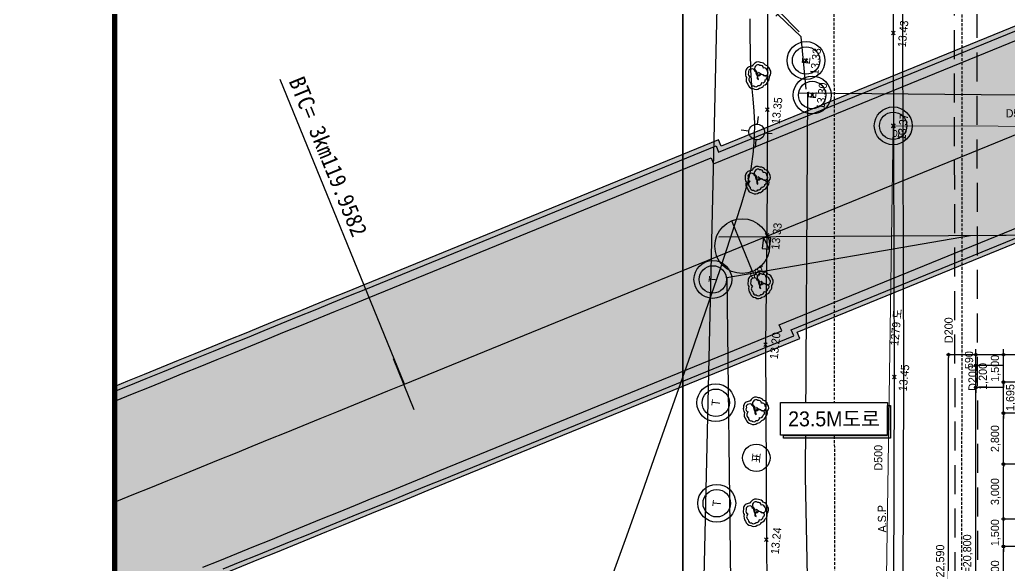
# Model space of a CAD drawing. Header units: millimetres. Extents: x 1073475 to 2890243, y -1340830 to -367733.
# Drawn here: x 1245265 to 1299407, y -426954 to -397098 of the extents above; entities that cross this region are included whole.
import ezdxf
from ezdxf.enums import TextEntityAlignment as Align
from ezdxf.xclip import XClip

# ---------------------------------------------------------------- set-up
doc = ezdxf.new("R2010")
doc.units = ezdxf.units.MM
doc.header["$LTSCALE"] = 50
doc.header["$XCLIPFRAME"] = 2
doc.header["$PDMODE"] = 3
doc.header["$PDSIZE"] = 100
doc.linetypes.add('E-DIGLN01', pattern=[2, 0.9, -0.2, 0.9])
doc.linetypes.add('HIDDEN2', pattern=[4.7625, 3.175, -1.5875])
doc.layers.get('Defpoints').update_dxf_attribs({"color": 151})
for name, color, linetype in [('1-우수관로', 140, '우수'), ('11', 11, 'Continuous'), ('C-DIM', 7, 'Continuous'), ('CONT-MNR', 84, 'Continuous'), ('CS-CONC-MAJR', 4, 'Continuous'), ('CS-EXCV', 3, 'E-DIGLN01'), ('TEX', 3, 'Continuous'), ('가로등', 1, 'Continuous'), ('구조물', 7, 'Continuous'), ('도로', 1, 'Continuous'), ('상수도맨홀', 1, 'Continuous'), ('시점변경-종점-구__곡선제원문자', 7, 'Continuous'), ('시점변경-종점-구__곡선제원인출선', 7, 'Continuous'), ('시점변경-종점-구__보조측점심볼', 7, 'Continuous'), ('시점변경-종점-구__선형', 7, 'Continuous'), ('시점변경-종점-구__주측점심볼', 7, 'Continuous'), ('시점변경-종점-구__측점문자', 7, 'Continuous'), ('연속지적도', 32, 'Continuous'), ('우수맨홀', 1, 'Continuous'), ('우수받이', 5, 'Continuous'), ('조경', 3, 'Continuous'), ('중앙선', 2, 'Continuous'), ('지번', 4, 'Continuous'), ('지하지장물_상수관로', 5, 'HIDDEN2'), ('지하지장물_열수송관로', 6, 'HIDDEN2'), ('지하지장물_전기관로', 1, 'HIDDEN2'), ('지하지장물_통신관로', 7, 'HIDDEN2'), ('차선', 7, 'HIDDEN2'), ('측량점_높이', 8, 'Continuous'), ('측량점_심볼', 7, 'Continuous'), ('통신맨홀', 1, 'Continuous'), ('포장상태', 7, 'Continuous'), ('표지판', 1, 'Continuous'), ('한전맨홀', 1, 'Continuous'), ('현황', 9, 'Continuous')]:
    doc.layers.add(name, color=color, linetype=linetype)
doc.styles.add('Han_Romanstyle', font='')
doc.styles.add('LT', font='')
doc.styles.add('RXHG', font='arial.ttf')
doc.styles.get("Standard").update_dxf_attribs({"font": ''})
doc.styles.add('굴림체', font='')
doc.styles.add('돋움', font='')
doc.styles.get('Han_Romanstyle').set_extended_font_data('GulimChe')
doc.styles.get('LT').set_extended_font_data('GulimChe')
doc.styles.get('Standard').set_extended_font_data('Dotum')
doc.styles.get('굴림체').set_extended_font_data('Dotum')
doc.styles.get('돋움').set_extended_font_data('Dotum')
doc.linetypes.add('CFZ008', pattern='A,0.9,-0.2,[106,KHCLINE.shx,S=0.00606,R=180,X=0,Y=0],0.9', length=2)
doc.linetypes.add('KT_LINE', pattern='A,12.7,-5.08,["KT",Standard,S=2.54,R=0,X=-2.54,Y=-1.27],-6.35', length=24.13)
doc.linetypes.add('POWER_LINE', pattern='A,12.7,-5.08,["POWER",Standard,S=2.54,R=0,X=-2.54,Y=-1.27],-6.35', length=24.13)
doc.linetypes.add('WATER_LINE', pattern='A,12.7,-5.08,["WATER",Standard,S=2.54,R=0,X=-2.54,Y=-1.27],-6.35', length=24.13)
doc.linetypes.add('우수', pattern='A,0.5,-0.05,["우수",LT,S=0.1,R=0,X=0,Y=-0.05],-0.4', length=0.95)
doc.dimstyles.new('SAM-300', dxfattribs={"dimscale": 1.5, "dimtxt": 300, "dimasz": 100, "dimexe": 70, "dimexo": 0, "dimgap": 100, "dimtad": 1, "dimdec": 0, "dimzin": 0, "dimdsep": 46, "dimlunit": 6, "dimtxsty": '돋움', "dimblk": 'ORIGIN', "dimcen": 100, "dimclrd": 1, "dimclre": 1, "dimclrt": 7, "dimadec": 0, "dimazin": 0, "dimtfac": 1, "dimtdec": 0, "dimtix": 1, "dimtmove": 2, "dimatfit": 3, "dimfxl": 70, "dimtolj": 1, "dimtzin": 0, "dimlwd": -1, "dimlwe": -1, "dimarcsym": 0})

# ---------------------------------------------------------------- blocks, each defined once
blk = doc.blocks.new('A$405090834614')
at = {"layer": '1-우수관로', "color": 251, "linetype": '우수', "lineweight": 0, "ltscale": 80}
blk.add_lwpolyline([(185502, 13028), (184884, 22596), (180273, 88945), (172057, 168906), (121638, 164312), (118262, 188984)], dxfattribs=at)
at = {"layer": 'CONT-MNR', "color": 251}
for p, q in [((148187, 181057), (145892, 181616)), ((150661, 180457), (148187, 181057)), ((153240, 179837), (150661, 180457)), ((155852, 179215), (153240, 179837)), ((158424, 178610), (155852, 179215)), ((160881, 178042), (158424, 178610)), ((163151, 177528), (160881, 178042)), ((165160, 177089), (163151, 177528)), ((166835, 176743), (165160, 177089)), ((175220, 177114), (174256, 176983)), ((176145, 177222), (175220, 177114)), ((177056, 177328), (176145, 177222)), ((168103, 176510), (166835, 176743)), ((168889, 176407), (168103, 176510)), ((172045, 176577), (171375, 176473)), ((172717, 176703), (172045, 176577)), ((173437, 176842), (172717, 176703)), ((174256, 176983), (173437, 176842)), ((169845, 176378), (168889, 176407)), ((170658, 176403), (169845, 176378)), ((171375, 176473), (170658, 176403))]:
    blk.add_line(p, q, dxfattribs=at)
at = {"layer": '가로등', "color": 251, "linetype": 'Continuous'}
for p, q in [((170932, 176724), (170932, 177153)), ((170504, 176296), (170075, 176296)), ((171361, 176296), (171790, 176296)), ((170932, 175867), (170932, 175438))]:
    blk.add_line(p, q, dxfattribs=at)
blk.add_ellipse((170932, 176296), major_axis=(303, 303), ratio=1, start_param=5.497787, end_param=11.780972, dxfattribs=at)
at = {"layer": '도로', "color": 251}
for p, q in [((182185, 176905), (172209, 175841)), ((172209, 175841), (165373, 175146)), ((165373, 175146), (159401, 174591)), ((159401, 174591), (148790, 173411)), ((148790, 173411), (141352, 172576))]:
    blk.add_line(p, q, dxfattribs=at)
at = {"layer": '연속지적도', "color": 251}
for p, q in [((192588, 182663), (135799, 176644)), ((135799, 176644), (192588, 182663))]:
    blk.add_line(p, q, dxfattribs=at)
at = {"layer": '우수맨홀', "color": 251}
for radius in [1036, 750]:
    blk.add_circle((172056, 168904), radius, dxfattribs=at)
at = {"layer": '우수받이', "color": 251}
blk.add_lwpolyline([(164628, 175322), (164628, 174922), (165228, 174922), (165228, 175322)], close=True, dxfattribs=at)
blk.add_lwpolyline([(164628, 174922), (165228, 175322)], dxfattribs=at)
at = {"layer": '조경', "color": 251}
for points in [[(173485, 177054, 0.346815), (173272, 176753, 0.330985), (173331, 176401, 0.257815), (173513, 176177, 0.268393), (173740, 175983, 0.287741), (174023, 175930, 0.374085), (174415, 175947, 0.296108), (174614, 176203, 0.276004), (174729, 176486, 0.397465), (174584, 176869, 0.08978), (174489, 176918, 0.089366), (174462, 177020, 0.417873), (174101, 177243, 0.244957), (173837, 177164, 0.283849)], [(173572, 176917, 0.520567), (173430, 176719, 0.520567), (173479, 176481, 0.520567), (173650, 176308, 0.520567), (173814, 176129, 0.997573), (174033, 176236, 0.520567), (174004, 176476, 0.940956), (173792, 176511, 0.176046), (174035, 176629, 1.063971), (174199, 176540, 0.138397), (174093, 176304, 0.467806), (174090, 176075, 0.520567), (174333, 176081, 0.520567), (174450, 176293, 0.520567), (174568, 176505, 0.520567), (174504, 176740, 0.520567), (174265, 176692, 0.258914), (174035, 176629, 0.824029), (174222, 176748, 0.520567), (174319, 176970, 0.520567), (174105, 177085, 0.520567), (173897, 176960, 0.520567), (173572, 176917)], [(167798, 176472, 0.346815), (167585, 176171, 0.330985), (167644, 175819, 0.257815), (167826, 175595, 0.268393), (168053, 175401, 0.287741), (168337, 175348, 0.374085), (168728, 175365, 0.296108), (168927, 175621, 0.276004), (169042, 175904, 0.397465), (168897, 176287, 0.08978), (168802, 176336, 0.089366), (168775, 176438, 0.417873), (168414, 176661, 0.244957), (168150, 176581, 0.283849)], [(167885, 176335, 0.520567), (167743, 176137, 0.520567), (167792, 175898, 0.520567), (167963, 175726, 0.520567), (168128, 175547, 0.997573), (168346, 175654, 0.520567), (168317, 175894, 0.940956), (168105, 175929, 0.176046), (168348, 176047, 1.063971), (168512, 175958, 0.138397), (168406, 175722, 0.467806), (168403, 175493, 0.520567), (168646, 175499, 0.520567), (168763, 175711, 0.520567), (168881, 175923, 0.520567), (168817, 176158, 0.520567), (168578, 176110, 0.258914), (168348, 176047, 0.824029), (168535, 176166, 0.520567), (168632, 176388, 0.520567), (168418, 176503, 0.520567), (168210, 176378, 0.520567), (167885, 176335)], [(155234, 175237, 0.346815), (155020, 174935, 0.330985), (155080, 174584, 0.257815), (155262, 174360, 0.268393), (155488, 174165, 0.287741), (155772, 174113, 0.374085), (156163, 174129, 0.296108), (156363, 174385, 0.276004), (156478, 174668, 0.397465), (156332, 175051, 0.08978), (156238, 175100, 0.089366), (156211, 175202, 0.417873), (155849, 175425, 0.244957), (155585, 175346, 0.283849)], [(162120, 175716, 0.346815), (161906, 175415, 0.330985), (161966, 175063, 0.257815), (162148, 174839, 0.268393), (162374, 174644, 0.287741), (162658, 174592, 0.374085), (163049, 174609, 0.296108), (163249, 174864, 0.276004), (163364, 175147, 0.397465), (163218, 175530, 0.08978), (163124, 175579, 0.089366), (163097, 175681, 0.417873), (162735, 175904, 0.244957), (162471, 175825, 0.283849)], [(162206, 175578, 0.520567), (162064, 175381, 0.520567), (162114, 175142, 0.520567), (162284, 174969, 0.520567), (162449, 174791, 0.997573), (162667, 174898, 0.520567), (162638, 175138, 0.940956), (162426, 175173, 0.176046), (162669, 175290, 1.063971), (162834, 175202, 0.138397), (162728, 174965, 0.467806), (162725, 174737, 0.520567), (162968, 174743, 0.520567), (163085, 174955, 0.520567), (163202, 175167, 0.520567), (163138, 175401, 0.520567), (162900, 175354, 0.258914), (162669, 175290, 0.824029), (162857, 175410, 0.520567), (162953, 175632, 0.520567), (162739, 175747, 0.520567), (162531, 175622, 0.520567), (162206, 175578)], [(155320, 175099, 0.520567), (155178, 174902, 0.520567), (155228, 174663, 0.520567), (155399, 174490, 0.520567), (155563, 174311, 0.997573), (155781, 174418, 0.520567), (155752, 174659, 0.940956), (155541, 174694, 0.176046), (155783, 174811, 1.063971), (155948, 174722, 0.138397), (155842, 174486, 0.467806), (155839, 174258, 0.520567), (156082, 174264, 0.520567), (156199, 174476, 0.520567), (156316, 174688, 0.520567), (156253, 174922, 0.520567), (156014, 174875, 0.258914), (155783, 174811, 0.824029), (155971, 174930, 0.520567), (156067, 175152, 0.520567), (155853, 175268, 0.520567), (155645, 175142, 0.520567), (155320, 175099)], [(149684, 174655, 0.346815), (149471, 174353, 0.330985), (149530, 174002, 0.257815), (149712, 173778, 0.268393), (149939, 173583, 0.287741), (150222, 173531, 0.374085), (150614, 173547, 0.296108), (150813, 173803, 0.276004), (150928, 174086, 0.397465), (150783, 174469, 0.08978), (150688, 174518, 0.089366), (150661, 174620, 0.417873), (150300, 174843, 0.244957), (150036, 174764, 0.283849)], [(149770, 174517, 0.520567), (149628, 174319, 0.520567), (149678, 174081, 0.520567), (149849, 173908, 0.520567), (150013, 173729, 0.997573), (150231, 173836, 0.520567), (150203, 174077, 0.940956), (149991, 174112, 0.176046), (150233, 174229, 1.063971), (150398, 174140, 0.138397), (150292, 173904, 0.467806), (150289, 173676, 0.520567), (150532, 173682, 0.520567), (150649, 173894, 0.520567), (150766, 174106, 0.520567), (150703, 174340, 0.520567), (150464, 174293, 0.258914), (150233, 174229, 0.824029), (150421, 174348, 0.520567), (150517, 174570, 0.520567), (150303, 174686, 0.520567), (150096, 174560, 0.520567), (149770, 174517)]]:
    blk.add_lwpolyline(points, format="xyb", close=True, dxfattribs=at)
at = {"layer": '중앙선', "color": 251}
for p, q in [((177117, 169428), (212914, 173164)), ((177170, 168920), (213036, 172704)), ((158397, 167391), (177117, 169428)), ((158451, 166883), (177170, 168920)), ((135925, 165056), (158397, 167391)), ((135978, 164547), (158451, 166883))]:
    blk.add_line(p, q, dxfattribs=at)
at = {"layer": '지하지장물_상수관로', "color": 251, "linetype": 'WATER_LINE', "ltscale": 3}
for points in [[(215785, 180251), (195263, 177193), (191822, 180378), (129649, 175223), (126750, 172048), (96359, 170351), (93160, 172444), (53008, 169794)], [(165003, 177754), (176543, 74656), (179909, 44130), (180541, 14655)]]:
    blk.add_lwpolyline(points, dxfattribs=at)
at = {"layer": '지하지장물_열수송관로', "color": 251, "ltscale": 10}
for points in [[(216212, 191288), (197149, 188874), (197301, 186951), (195346, 186542), (195304, 185411), (191114, 185214), (191823, 167673), (46754, 152054)], [(216367, 190058), (198477, 187793), (198622, 185962), (196548, 185528), (196500, 184227), (192401, 184034), (193108, 166565), (46886, 150822)]]:
    blk.add_lwpolyline(points, dxfattribs=at)
at = {"layer": '지하지장물_전기관로', "color": 251, "linetype": 'POWER_LINE', "ltscale": 3}
for points in [[(173540, 173861), (176366, 174434), (179598, 178592), (181650, 185820), (185364, 191290), (193671, 194513), (224700, 200886), (237833, 202292)], [(186670, 16637), (186590, 33534), (184398, 74092), (182595, 86963), (177310, 132594), (173297, 174213)], [(173383, 173768), (152438, 171677), (116310, 167097), (102929, 165907), (93496, 163728), (64735, 159343)]]:
    blk.add_lwpolyline(points, dxfattribs=at)
at = {"layer": '지하지장물_통신관로', "color": 251, "linetype": 'KT_LINE', "ltscale": 3}
blk.add_lwpolyline([(179973, 22140), (178340, 57330), (174617, 92638), (167709, 153756), (166514, 164057), (162819, 177078), (146292, 175121), (136183, 173575), (130490, 179990), (129558, 186301)], dxfattribs=at)
at = {"layer": '차선', "color": 251}
for p, q in [((140712, 168790), (210776, 176286)), ((212341, 169387), (137441, 161475))]:
    blk.add_line(p, q, dxfattribs=at)
at = {"layer": '측량점_심볼', "color": 251}
for p in [(172209, 175841), (165373, 175146), (159401, 174591), (175107, 174025), (148790, 173411), (173264, 173491), (177117, 169428), (172052, 168900), (172056, 168904), (172057, 168906), (158397, 167391)]:
    blk.add_point(p, dxfattribs=at)
at = {"layer": '통신맨홀', "color": 251}
for centre, radius in [((162654, 177831), 1036), ((162654, 177831), 750), ((155959, 176961), 1036), ((155959, 176961), 750), ((150490, 176328), 1036), ((150490, 176328), 750)]:
    blk.add_circle(centre, radius, dxfattribs=at)
at = {"layer": '표지판', "color": 251}
blk.add_circle((153189, 174438), 750, dxfattribs=at)
at = {"layer": '한전맨홀', "color": 251}
for centre, radius in [((175107, 174025), 1036), ((173264, 173491), 1036), ((175107, 174025), 750), ((173264, 173491), 750)]:
    blk.add_circle(centre, radius, dxfattribs=at)
at = {"layer": '1-우수관로', "color": 251, "linetype": '우수', "lineweight": 0, "ltscale": 5, "style": '굴림체'}
for rotation, p in [(6.1951, (154623, 167654)), (276.7572, (173326, 161434))]:
    blk.add_text('D500', height=450, rotation=rotation, dxfattribs=at).set_placement(p, align=Align.RIGHT)
at = {"layer": '상수도맨홀', "color": 251, "style": '굴림체'}
for s, p in [('T', (162654, 177831)), ('T', (155959, 176961)), ('T', (150490, 176328)), ('표', (153189, 174438)), ('E', (175107, 174025)), ('E', (173264, 173491))]:
    blk.add_text(s, height=450, dxfattribs=at).set_placement(p, align=Align.MIDDLE)
at = {"layer": '우수맨홀', "color": 251, "style": '굴림체'}
blk.add_text('우', height=450, dxfattribs=at).set_placement((171368, 168389))
at = {"layer": '지번', "color": 251, "style": '굴림체'}
blk.add_text('1279 도', height=450, rotation=0.0211, dxfattribs=at).set_placement((161113, 167588), align=Align.MIDDLE_CENTER)
at = {"layer": '지하지장물_열수송관로', "color": 251, "style": '굴림체'}
for p in [(161972, 164563), (159507, 162986)]:
    blk.add_text('D200', height=450, rotation=6.1951, dxfattribs=at).set_placement(p, align=Align.RIGHT)
at = {"layer": '측량점_높이', "color": 251, "style": '굴림체'}
for s, p in [('13.35', (172209, 175541)), ('13.33', (165373, 174846)), ('13.20', (159401, 174291)), ('13.33', (175107, 173725)), ('13.24', (148790, 173111)), ('13.30', (173264, 173191)), ('13.43', (177117, 169128)), ('13.37', (172052, 168600)), ('13.37', (172056, 168604)), ('13.37', (172057, 168606)), ('13.45', (158397, 167091))]:
    blk.add_text(s, height=450, dxfattribs=at).set_placement(p, align=Align.TOP_CENTER)
at = {"layer": '포장상태', "color": 251, "style": '굴림체'}
blk.add_text('A.S.P', height=450, rotation=7.2991, dxfattribs=at).set_placement((151375, 167122), align=Align.RIGHT)
blk = doc.blocks.new('dbox')
at = {"layer": '11'}
blk.add_line((4288, 1800), (4288, 57600), dxfattribs=at)
at = {"layer": '11', "const_width": 150}
blk.add_lwpolyline([(81088, 1800), (4288, 1800), (4288, 57600), (81088, 57600)], close=True, dxfattribs=at)
at = {"layer": 'TEX', "color": 6, "linetype": 'Continuous', "style": 'RXHG', "width": 1}
for tag, p in [('일자', (76628, 15972)), ('축척', (76628, 13925)), ('설계번호', (76684, 12170))]:
    blk.add_attdef(tag, p, '', height=300, dxfattribs=at)
at = {"layer": 'TEX', "color": 7, "linetype": 'Continuous', "style": 'RXHG', "width": 1}
blk.add_attdef('파일명', (81840, 4453), '', height=300, rotation=90, dxfattribs=at)
at = {"layer": 'TEX', "linetype": 'Continuous', "style": 'RXHG', "width": 1}
for tag, p in [('도면명-1', (77799, 3389)), ('도면명-2', (77799, 2662))]:
    blk.add_attdef(tag, text='', height=400, dxfattribs=at).set_placement(p, align=Align.CENTER)
blk = doc.blocks.new('_Origin')
at = {"color": 0, "linetype": 'ByBlock', "lineweight": -2}
blk.add_line((0, 0), (-1, 0), dxfattribs=at)
blk.add_circle((0, 0), 0.5, dxfattribs=at)
blk = doc.blocks.new('*D686')
at = {"layer": 'C-DIM', "color": 1, "ltscale": 0.2, "transparency": 16777216}
for p, q in [((1286849, -396691), (1287910, -395630)), ((1288971, -396691), (1287836, -395556)), ((1288016, -395524), (1288122, -395418)), ((1286743, -396797), (1286637, -396903)), ((1287910, -397752), (1286775, -396617))]:
    blk.add_line(p, q, dxfattribs=at)
at = {"layer": 'Defpoints', "color": 0, "ltscale": 0.2, "transparency": 16777216}
for p in [(1287910, -395630), (1288971, -396691), (1287910, -397752)]:
    blk.add_point(p, dxfattribs=at)
at = {"layer": 'C-DIM', "color": 1, "ltscale": 0.2, "transparency": 16777216, "xscale": 150, "yscale": 150, "zscale": 150}
for p, rotation in [((1287910, -395630), 225.0000000003365), ((1286849, -396691), 45.00000000033646)]:
    blk.add_blockref('_Origin', p, dxfattribs=dict(at, rotation=rotation))
at = {"layer": 'C-DIM', "color": 7, "ltscale": 0.2, "transparency": 16777216, "insert": (1287084, -395865), "char_height": 450, "attachment_point": 5, "rotation": 45, "style": '돋움'}
blk.add_mtext('\\A1;1,500', dxfattribs=at)
blk = doc.blocks.new('A$599346786921')
at = {"layer": '구조물', "ltscale": 0.2}
h = blk.add_hatch(color=254, dxfattribs=at)
h.dxf.hatch_style = 1
h.set_gradient(color1=(214, 214, 214), color2=(214, 214, 214))
h.paths.add_polyline_path([(189880, 4043), (128969, 153101), (129119, 153162), (47790, 352186), (48127, 352323), (40199, 371724), (39821, 372650), (39443, 373575), (39065, 374501), (38687, 375426), (38309, 376351), (37931, 377276), (37554, 378201), (37177, 379126), (36800, 380051), (36423, 380975), (36047, 381900), (35671, 382825), (35295, 383749), (34920, 384674), (34545, 385599), (34170, 386523), (33796, 387448), (33422, 388373), (33049, 389297), (32676, 390222), (32304, 391147), (31932, 392072), (31561, 392997), (31190, 393922), (30821, 394847), (30451, 395772), (30083, 396697), (29715, 397623), (29347, 398548), (28981, 399474), (28615, 400400), (28250, 401326), (27886, 402252), (27523, 403178), (27160, 404105), (26798, 405031), (26438, 405958), (26078, 406885), (25719, 407812), (25360, 408742), (25003, 409670), (24647, 410598), (24292, 411526), (23938, 412455), (23585, 413383), (23233, 414312), (22883, 415241), (22533, 416171), (22185, 417101), (21838, 418031), (21492, 418961), (21147, 419892), (20804, 420823), (20462, 421754), (20121, 422686), (19782, 423618), (19443, 424550), (19107, 425482), (18771, 426415), (18438, 427349), (18105, 428282), (17774, 429216), (17445, 430151), (17117, 431086), (16791, 432021), (16466, 432956), (16143, 433892), (15821, 434829), (15501, 435766), (15183, 436703), (14866, 437640), (14551, 438579), (14238, 439517), (13927, 440456), (13617, 441395), (13310, 442335), (13004, 443275), (12700, 444216), (12398, 445157), (12097, 446099), (11799, 447041), (11503, 447983), (11339, 448506), (0, 445440), (302, 444474), (605, 443509), (911, 442544), (1218, 441580), (1527, 440617), (1838, 439655), (2151, 438693), (2466, 437732), (2782, 436772), (3100, 435812), (3420, 434854), (3742, 433896), (4065, 432938), (4390, 431982), (4716, 431026), (5044, 430071), (5374, 429116), (5705, 428162), (6037, 427209), (6372, 426257), (6707, 425305), (7044, 424354), (7382, 423404), (7722, 422454), (8063, 421505), (8406, 420556), (8750, 419608), (9095, 418661), (9441, 417714), (9788, 416768), (10137, 415823), (10487, 414878), (10838, 413933), (11190, 412990), (11544, 412047), (11898, 411104), (12253, 410162), (12610, 409221), (12967, 408280), (13326, 407339), (13685, 406399), (14046, 405460), (14407, 404521), (14768, 403585), (15131, 402648), (15495, 401710), (15860, 400773), (16225, 399837), (16592, 398901), (16959, 397965), (17326, 397030), (17695, 396095), (18064, 395161), (18434, 394227), (18804, 393294), (19175, 392360), (19547, 391428), (19919, 390496), (20292, 389564), (20665, 388632), (21038, 387701), (21412, 386770), (21787, 385839), (22162, 384909), (22537, 383979), (22913, 383050), (23289, 382120), (23665, 381191), (24042, 380263), (24419, 379334), (24796, 378406), (25174, 377478), (25551, 376550), (25929, 375623), (26307, 374695), (26685, 373768), (27063, 372842), (27441, 371915), (27820, 370988), (28198, 370062), (28576, 369136), (28955, 368210), (29333, 367284), (37261, 347883), (37598, 348021), (118926, 148997), (119075, 149057), (179985, 0)])
at = {"layer": 'CS-CONC-MAJR'}
for points in [[(31608, 390867), (31980, 389942), (32353, 389017), (32727, 388092), (33100, 387167), (33475, 386242), (33849, 385317), (34225, 384392), (34600, 383467), (34976, 382542), (35352, 381618), (35728, 380693), (36105, 379768), (36482, 378843), (36859, 377918), (37237, 376993), (37614, 376068), (37992, 375142), (38370, 374217), (38748, 373292), (39126, 372366), (39505, 371441), (47149, 352734), (46812, 352596), (128141, 153572)], [(32072, 391054), (32444, 390129), (32817, 389204), (33190, 388279), (33564, 387354), (33938, 386430), (34313, 385505), (34688, 384580), (35063, 383655), (35439, 382731), (35815, 381806), (36192, 380881), (36568, 379956), (36945, 379031), (37322, 378107), (37700, 377182), (38077, 376256), (38455, 375331), (38833, 374406), (39211, 373481), (39589, 372555), (39967, 371630), (47801, 352460), (47464, 352323), (128793, 153298)], [(24737, 380544), (25114, 379616), (25491, 378688), (25868, 377761), (26246, 376833), (26624, 375906), (27001, 374979), (27379, 374052), (27758, 373125), (28136, 372198), (28514, 371272), (28892, 370346), (29271, 369420), (29649, 368494), (30027, 367568), (37672, 348861), (38008, 348999), (119337, 149975)], [(24651, 379428), (25028, 378500), (25405, 377572), (25783, 376644), (26160, 375717), (26538, 374790), (26916, 373863), (27295, 372936), (27673, 372009), (28051, 371083), (28429, 370157), (28808, 369231), (29186, 368305), (29564, 367379), (37398, 348209), (37735, 348347), (119063, 149323)]]:
    blk.add_lwpolyline(points, dxfattribs=at)
at = {"layer": 'CS-EXCV', "linetype": 'CFZ008', "ltscale": 5, "flags": 128}
blk.add_lwpolyline([(189880, 4043), (128969, 153101), (129119, 153162), (47790, 352186), (48127, 352323), (40199, 371724), (39821, 372650), (39443, 373575), (39065, 374501), (38687, 375426), (38309, 376351), (37931, 377276), (37554, 378201), (37177, 379126), (36800, 380051), (36423, 380975), (36047, 381900), (35671, 382825), (35295, 383749), (34920, 384674), (34545, 385599), (34170, 386523), (33796, 387448), (33422, 388373), (33049, 389297), (32676, 390222), (32304, 391147), (31932, 392072), (31561, 392997), (31190, 393922), (30821, 394847), (30451, 395772), (30083, 396697), (29715, 397623), (29347, 398548), (28981, 399474), (28615, 400400), (28250, 401326), (27886, 402252), (27523, 403178), (27160, 404105), (26798, 405031), (26438, 405958), (26078, 406885), (25719, 407812), (25360, 408742), (25003, 409670), (24647, 410598), (24292, 411526), (23938, 412455), (23585, 413383), (23233, 414312), (22883, 415241), (22533, 416171), (22185, 417101), (21838, 418031), (21492, 418961), (21147, 419892), (20804, 420823), (20462, 421754), (20121, 422686), (19782, 423618), (19443, 424550), (19107, 425482), (18771, 426415), (18438, 427349), (18105, 428282), (17774, 429216), (17445, 430151), (17117, 431086), (16791, 432021), (16466, 432956), (16143, 433892), (15821, 434829), (15501, 435766), (15183, 436703), (14866, 437640), (14551, 438579), (14238, 439517), (13927, 440456), (13617, 441395), (13310, 442335), (13004, 443275), (12700, 444216), (12398, 445157), (12097, 446099), (11799, 447041), (11503, 447983), (11339, 448506), (0, 445440), (302, 444474), (605, 443509), (911, 442544), (1218, 441580), (1527, 440617), (1838, 439655), (2151, 438693), (2466, 437732), (2782, 436772), (3100, 435812), (3420, 434854), (3742, 433896), (4065, 432938), (4390, 431982), (4716, 431026), (5044, 430071), (5374, 429116), (5705, 428162), (6037, 427209), (6372, 426257), (6707, 425305), (7044, 424354), (7382, 423404), (7722, 422454), (8063, 421505), (8406, 420556), (8750, 419608), (9095, 418661), (9441, 417714), (9788, 416768), (10137, 415823), (10487, 414878), (10838, 413933), (11190, 412990), (11544, 412047), (11898, 411104), (12253, 410162), (12610, 409221), (12967, 408280), (13326, 407339), (13685, 406399), (14046, 405460), (14407, 404521), (14768, 403585), (15131, 402648), (15495, 401710), (15860, 400773), (16225, 399837), (16592, 398901), (16959, 397965), (17326, 397030), (17695, 396095), (18064, 395161), (18434, 394227), (18804, 393294), (19175, 392360), (19547, 391428), (19919, 390496), (20292, 389564), (20665, 388632), (21038, 387701), (21412, 386770), (21787, 385839), (22162, 384909), (22537, 383979), (22913, 383050), (23289, 382120), (23665, 381191), (24042, 380263), (24419, 379334), (24796, 378406), (25174, 377478), (25551, 376550), (25929, 375623), (26307, 374695), (26685, 373768), (27063, 372842), (27441, 371915), (27820, 370988), (28198, 370062), (28576, 369136), (28955, 368210), (29333, 367284), (37261, 347883), (37598, 348021), (118926, 148997), (119075, 149057), (179985, 0)], close=True, dxfattribs=at)
at = {"layer": '시점변경-종점-구__곡선제원인출선', "color": 1}
blk.add_line((34766, 369504), (51428, 376313), dxfattribs=at)
at = {"layer": '시점변경-종점-구__보조측점심볼', "color": 1}
for p, q in [((33362, 368976), (36139, 370110)), ((40927, 350462), (43704, 351596))]:
    blk.add_line(p, q, dxfattribs=at)
at = {"layer": '시점변경-종점-구__선형', "color": 1}
blk.add_lwpolyline([(26113, 390814), (26485, 389886), (26858, 388958), (27232, 388031), (27605, 387103), (27980, 386176), (28354, 385249), (28729, 384322), (29105, 383395), (29481, 382468), (29857, 381542), (30233, 380615), (30610, 379689), (30987, 378763), (31364, 377837), (31742, 376911), (32119, 375985), (32497, 375059), (32875, 374133), (33253, 373207), (33631, 372281), (34009, 371356), (34388, 370430), (34766, 369504), (184932, 2022)], dxfattribs=at)
at = {"layer": '시점변경-종점-구__주측점심볼', "color": 1}
blk.add_circle((42316, 351029), 1500, dxfattribs=at)
at = {"layer": '시점변경-종점-구__곡선제원문자', "color": 1, "style": 'Han_Romanstyle'}
blk.add_text('BTC= 3km119.9582', height=900, rotation=202.2267, dxfattribs=at).set_placement((51357, 375861))
at = {"layer": '시점변경-종점-구__측점문자', "color": 1, "style": 'Han_Romanstyle'}
blk.add_text('100', height=450, rotation=112.2267, dxfattribs=at).set_placement((41241, 349883))
blk = doc.blocks.new('*D710')
at = {"layer": 'C-DIM', "color": 1, "ltscale": 0.2, "transparency": 16777216}
for p, q in [((1297588, -415429), (1295983, -415429)), ((1296088, -437869), (1296088, -415579)), ((1297588, -438019), (1295983, -438019))]:
    blk.add_line(p, q, dxfattribs=at)
at = {"layer": 'Defpoints', "color": 0, "ltscale": 0.2, "transparency": 16777216}
for p in [(1296088, -415429), (1297588, -415429), (1297588, -438019)]:
    blk.add_point(p, dxfattribs=at)
at = {"layer": 'C-DIM', "color": 1, "ltscale": 0.2, "transparency": 16777216, "xscale": 150, "yscale": 150, "zscale": 150}
for p, rotation in [((1296088, -415429), 90), ((1296088, -438019), 270)]:
    blk.add_blockref('_Origin', p, dxfattribs=dict(at, rotation=rotation))
at = {"layer": 'C-DIM', "color": 7, "ltscale": 0.2, "transparency": 16777216, "insert": (1295669, -426724), "char_height": 450, "attachment_point": 5, "rotation": 90, "style": '돋움'}
blk.add_mtext('\\A1;22,590', dxfattribs=at)
blk = doc.blocks.new('*D721')
at = {"layer": 'C-DIM', "color": 1, "ltscale": 0.2, "transparency": 16777216}
for p, q in [((1299088, -417219), (1297483, -417219)), ((1297588, -437869), (1297588, -417369)), ((1299088, -438019), (1297483, -438019))]:
    blk.add_line(p, q, dxfattribs=at)
at = {"layer": 'Defpoints', "color": 0, "ltscale": 0.2, "transparency": 16777216}
for p in [(1297588, -417219), (1299088, -417219), (1299088, -438019)]:
    blk.add_point(p, dxfattribs=at)
at = {"layer": 'C-DIM', "color": 1, "ltscale": 0.2, "transparency": 16777216, "xscale": 150, "yscale": 150, "zscale": 150}
for p, rotation in [((1297588, -417219), 90), ((1297588, -438019), 270)]:
    blk.add_blockref('_Origin', p, dxfattribs=dict(at, rotation=rotation))
at = {"layer": 'C-DIM', "color": 7, "ltscale": 0.2, "transparency": 16777216, "insert": (1297150, -427619), "char_height": 450, "attachment_point": 5, "rotation": 90, "style": '돋움'}
blk.add_mtext('\\A1;13@1600=20,800', dxfattribs=at)
blk = doc.blocks.new('*D722')
at = {"layer": 'C-DIM', "color": 1, "ltscale": 0.2, "transparency": 16777216}
for p, q in [((1297588, -415869), (1297588, -415719)), ((1299088, -416019), (1297483, -416019)), ((1297588, -417219), (1297588, -416019)), ((1299088, -417219), (1297483, -417219)), ((1297588, -417369), (1297588, -417519))]:
    blk.add_line(p, q, dxfattribs=at)
at = {"layer": 'Defpoints', "color": 0, "ltscale": 0.2, "transparency": 16777216}
for p in [(1297588, -416019), (1299088, -416019), (1299088, -417219)]:
    blk.add_point(p, dxfattribs=at)
at = {"layer": 'C-DIM', "color": 1, "ltscale": 0.2, "transparency": 16777216, "xscale": 150, "yscale": 150, "zscale": 150}
for p, rotation in [((1297588, -416019), 270), ((1297588, -417219), 90)]:
    blk.add_blockref('_Origin', p, dxfattribs=dict(at, rotation=rotation))
at = {"layer": 'C-DIM', "color": 7, "ltscale": 0.2, "transparency": 16777216, "char_height": 450, "attachment_point": 5, "rotation": 90, "style": '돋움'}
for s, insert in [('\\A1;1,200', (1298006, -416619)), ('\\A1;', (1297213, -416619))]:
    blk.add_mtext(s, dxfattribs=dict(at, insert=insert))
blk = doc.blocks.new('*D723')
at = {"layer": 'C-DIM', "color": 1, "ltscale": 0.2, "transparency": 16777216}
for p, q in [((1297588, -415279), (1297588, -415129)), ((1299088, -415429), (1297483, -415429)), ((1297588, -416019), (1297588, -415429)), ((1299088, -416019), (1297483, -416019)), ((1297588, -416169), (1297588, -416319))]:
    blk.add_line(p, q, dxfattribs=at)
at = {"layer": 'Defpoints', "color": 0, "ltscale": 0.2, "transparency": 16777216}
for p in [(1297588, -415429), (1299088, -415429), (1299088, -416019)]:
    blk.add_point(p, dxfattribs=at)
at = {"layer": 'C-DIM', "color": 1, "ltscale": 0.2, "transparency": 16777216, "xscale": 150, "yscale": 150, "zscale": 150}
for p, rotation in [((1297588, -415429), 270), ((1297588, -416019), 90)]:
    blk.add_blockref('_Origin', p, dxfattribs=dict(at, rotation=rotation))
at = {"layer": 'C-DIM', "color": 7, "ltscale": 0.2, "transparency": 16777216, "insert": (1297212, -415724), "char_height": 450, "attachment_point": 5, "rotation": 90, "style": '돋움'}
blk.add_mtext('\\A1;590', dxfattribs=at)
blk = doc.blocks.new('*D766')
at = {"layer": 'C-DIM', "color": 1, "ltscale": 0.2, "transparency": 16777216}
for p, q in [((1299088, -415279), (1299088, -415129)), ((1300588, -415429), (1298983, -415429)), ((1299088, -416929), (1299088, -415429)), ((1300588, -416929), (1298983, -416929)), ((1299088, -417079), (1299088, -417229))]:
    blk.add_line(p, q, dxfattribs=at)
at = {"layer": 'Defpoints', "color": 0, "ltscale": 0.2, "transparency": 16777216}
for p in [(1299088, -415429), (1300588, -415429), (1300588, -416929)]:
    blk.add_point(p, dxfattribs=at)
at = {"layer": 'C-DIM', "color": 1, "ltscale": 0.2, "transparency": 16777216, "xscale": 150, "yscale": 150, "zscale": 150}
for p, rotation in [((1299088, -415429), 270), ((1299088, -416929), 90)]:
    blk.add_blockref('_Origin', p, dxfattribs=dict(at, rotation=rotation))
at = {"layer": 'C-DIM', "color": 7, "ltscale": 0.2, "transparency": 16777216, "insert": (1298669, -416179), "char_height": 450, "attachment_point": 5, "rotation": 90, "style": '돋움'}
blk.add_mtext('\\A1;1,500', dxfattribs=at)
blk = doc.blocks.new('*D767')
at = {"layer": 'C-DIM', "color": 1, "ltscale": 0.2, "transparency": 16777216}
for p, q in [((1299088, -416779), (1299088, -416629)), ((1300588, -416929), (1298983, -416929)), ((1299088, -418624), (1299088, -416929)), ((1300588, -418624), (1298983, -418624)), ((1299088, -418774), (1299088, -418924))]:
    blk.add_line(p, q, dxfattribs=at)
at = {"layer": 'Defpoints', "color": 0, "ltscale": 0.2, "transparency": 16777216}
for p in [(1299088, -416929), (1300588, -416929), (1300588, -418624)]:
    blk.add_point(p, dxfattribs=at)
at = {"layer": 'C-DIM', "color": 1, "ltscale": 0.2, "transparency": 16777216, "xscale": 150, "yscale": 150, "zscale": 150}
for p, rotation in [((1299088, -416929), 270), ((1299088, -418624), 90)]:
    blk.add_blockref('_Origin', p, dxfattribs=dict(at, rotation=rotation))
at = {"layer": 'C-DIM', "color": 7, "ltscale": 0.2, "transparency": 16777216, "char_height": 450, "attachment_point": 5, "rotation": 90, "style": '돋움'}
for s, insert in [('\\A1;1,695', (1299506, -417777)), ('\\A1;', (1298713, -417777))]:
    blk.add_mtext(s, dxfattribs=dict(at, insert=insert))
blk = doc.blocks.new('*D768')
at = {"layer": 'C-DIM', "color": 1, "ltscale": 0.2, "transparency": 16777216}
for p, q in [((1300588, -418624), (1298983, -418624)), ((1299088, -421274), (1299088, -418774)), ((1300588, -421424), (1298983, -421424))]:
    blk.add_line(p, q, dxfattribs=at)
at = {"layer": 'Defpoints', "color": 0, "ltscale": 0.2, "transparency": 16777216}
for p in [(1299088, -418624), (1300588, -418624), (1300588, -421424)]:
    blk.add_point(p, dxfattribs=at)
at = {"layer": 'C-DIM', "color": 1, "ltscale": 0.2, "transparency": 16777216, "xscale": 150, "yscale": 150, "zscale": 150}
for p, rotation in [((1299088, -418624), 90), ((1299088, -421424), 270)]:
    blk.add_blockref('_Origin', p, dxfattribs=dict(at, rotation=rotation))
at = {"layer": 'C-DIM', "color": 7, "ltscale": 0.2, "transparency": 16777216, "insert": (1298669, -420024), "char_height": 450, "attachment_point": 5, "rotation": 90, "style": '돋움'}
blk.add_mtext('\\A1;2,800', dxfattribs=at)
blk = doc.blocks.new('*D769')
at = {"layer": 'C-DIM', "color": 1, "ltscale": 0.2, "transparency": 16777216}
for p, q in [((1300588, -421424), (1298983, -421424)), ((1299088, -424274), (1299088, -421574)), ((1300588, -424424), (1298983, -424424))]:
    blk.add_line(p, q, dxfattribs=at)
at = {"layer": 'Defpoints', "color": 0, "ltscale": 0.2, "transparency": 16777216}
for p in [(1299088, -421424), (1300588, -421424), (1300588, -424424)]:
    blk.add_point(p, dxfattribs=at)
at = {"layer": 'C-DIM', "color": 1, "ltscale": 0.2, "transparency": 16777216, "xscale": 150, "yscale": 150, "zscale": 150}
for p, rotation in [((1299088, -421424), 90), ((1299088, -424424), 270)]:
    blk.add_blockref('_Origin', p, dxfattribs=dict(at, rotation=rotation))
at = {"layer": 'C-DIM', "color": 7, "ltscale": 0.2, "transparency": 16777216, "insert": (1298669, -422924), "char_height": 450, "attachment_point": 5, "rotation": 90, "style": '돋움'}
blk.add_mtext('\\A1;3,000', dxfattribs=at)
blk = doc.blocks.new('*D770')
at = {"layer": 'C-DIM', "color": 1, "ltscale": 0.2, "transparency": 16777216}
for p, q in [((1300588, -424424), (1298983, -424424)), ((1299088, -424274), (1299088, -424124)), ((1299088, -425924), (1299088, -424424)), ((1300588, -425924), (1298983, -425924)), ((1299088, -426074), (1299088, -426224))]:
    blk.add_line(p, q, dxfattribs=at)
at = {"layer": 'Defpoints', "color": 0, "ltscale": 0.2, "transparency": 16777216}
for p in [(1299088, -424424), (1300588, -424424), (1300588, -425924)]:
    blk.add_point(p, dxfattribs=at)
at = {"layer": 'C-DIM', "color": 1, "ltscale": 0.2, "transparency": 16777216, "xscale": 150, "yscale": 150, "zscale": 150}
for p, rotation in [((1299088, -424424), 270), ((1299088, -425924), 90)]:
    blk.add_blockref('_Origin', p, dxfattribs=dict(at, rotation=rotation))
at = {"layer": 'C-DIM', "color": 7, "ltscale": 0.2, "transparency": 16777216, "insert": (1298669, -425174), "char_height": 450, "attachment_point": 5, "rotation": 90, "style": '돋움'}
blk.add_mtext('\\A1;1,500', dxfattribs=at)
blk = doc.blocks.new('*D771')
at = {"layer": 'C-DIM', "color": 1, "ltscale": 0.2, "transparency": 16777216}
for p, q in [((1300588, -425924), (1298983, -425924)), ((1299088, -428774), (1299088, -426074)), ((1300588, -428924), (1298983, -428924))]:
    blk.add_line(p, q, dxfattribs=at)
at = {"layer": 'Defpoints', "color": 0, "ltscale": 0.2, "transparency": 16777216}
for p in [(1299088, -425924), (1300588, -425924), (1300588, -428924)]:
    blk.add_point(p, dxfattribs=at)
at = {"layer": 'C-DIM', "color": 1, "ltscale": 0.2, "transparency": 16777216, "xscale": 150, "yscale": 150, "zscale": 150}
for p, rotation in [((1299088, -425924), 90), ((1299088, -428924), 270)]:
    blk.add_blockref('_Origin', p, dxfattribs=dict(at, rotation=rotation))
at = {"layer": 'C-DIM', "color": 7, "ltscale": 0.2, "transparency": 16777216, "insert": (1298669, -427424), "char_height": 450, "attachment_point": 5, "rotation": 90, "style": '돋움'}
blk.add_mtext('\\A1;3,000', dxfattribs=at)

msp = doc.modelspace()

# ---------------------------------------------------------------- block references
at = {"xscale": 2, "yscale": 2, "zscale": 2}
msp.add_blockref('dbox', (1241882.7, -486533.1), dxfattribs=at)
ref = msp.add_blockref('A$405090834614', (1442878.4, -591810.2), dxfattribs=dict(rotation=83.9464212542183))
XClip(ref).set_block_clipping_path([(87977.8492422819, 202827.7349661703), (102823.6229538787, 62839.0134570275), (213801.3092563641, 74608.173144479), (198955.5355447673, 214596.8946536218)])
ref = msp.add_blockref('A$599346786921', (1635827.1, -451802.1), dxfattribs=dict(rotation=89.99999999999997))
XClip(ref).set_block_clipping_path([(-31130.9029320666, 244593.7349602489), (80469.0969639979, 385367.4510682649)])

# ---------------------------------------------------------------- dimensions: what is measured, and where the dimension line sits
at = {"layer": 'C-DIM', "ltscale": 0.2}
for base, p1, p2, angle, picture, middle in [((1287910, -395630.2), (1287910, -397751.6), (1288970.7, -396690.9), 45, '*D686', (1287083.7, -395864.5)), ((1297587.7, -415429.2), (1299087.7, -416019.2), (1299087.7, -415429.2), 90, '*D723', (1297212.4, -415724.2)), ((1299087.7, -415429.2), (1300587.7, -416929.2), (1300587.7, -415429.2), 90, '*D766', (1298669, -416179.2)), ((1296087.7, -415429.2), (1297587.7, -438019.2), (1297587.7, -415429.2), 90, '*D710', (1295669, -426724.2)), ((1299087.7, -418624.2), (1300587.7, -421424.2), (1300587.7, -418624.2), 90, '*D768', (1298669, -420024.2)), ((1299087.7, -421424.2), (1300587.7, -424424.2), (1300587.7, -421424.2), 90, '*D769', (1298669, -422924.2)), ((1299087.7, -424424.2), (1300587.7, -425924.2), (1300587.7, -424424.2), 90, '*D770', (1298669, -425174.2)), ((1299087.7, -425924.2), (1300587.7, -428924.2), (1300587.7, -425924.2), 90, '*D771', (1298669, -427424.2))]:
    dim = msp.add_linear_dim(base=base, p1=p1, p2=p2, angle=angle, dimstyle='SAM-300', dxfattribs=at)
    dim.commit()
    dim.dimension.update_dxf_attribs({"geometry": picture, "text_midpoint": middle})
for base, p1, p2, text, picture, middle in [((1297587.7, -416019.2), (1299087.7, -417219.2), (1299087.7, -416019.2), '\\X<>', '*D722', (1297587.7, -416619.2)), ((1299087.7, -416929.2), (1300587.7, -418624.2), (1300587.7, -416929.2), '\\X<>', '*D767', (1299087.7, -417776.7)), ((1297587.7, -417219.2), (1299087.7, -438019.2), (1299087.7, -417219.2), '13@1600=<>', '*D721', (1297149.8, -427619.2))]:
    dim = msp.add_linear_dim(base=base, p1=p1, p2=p2, angle=90, text=text, dimstyle='SAM-300', dxfattribs=at)
    dim.commit()
    dim.dimension.update_dxf_attribs({"geometry": picture, "text_midpoint": middle})

# ---------------------------------------------------------------- next in the draw order: wipeouts: each hides what was drawn before it
msp.add_wipeout([(1286887.8, -418040.1), (1292752.3, -418040.1), (1292752.3, -419827.8), (1286887.8, -419827.8)]).dxf.layer = '현황'

# ---------------------------------------------------------------- next in the draw order: hatches: boundary and pattern name
at = {"layer": '현황'}
msp.add_hatch(color=256, dxfattribs=at).paths.add_polyline_path([(1287051.2, -419827.8), (1292752.3, -419827.8), (1292752.3, -418203.4), (1292915.6, -418203.4), (1292915.6, -419991.1), (1287051.2, -419991.1)])

# ---------------------------------------------------------------- next in the draw order: linework, layer by layer
for points in [[(1286887.8, -418040.1), (1292752.3, -418040.1), (1292752.3, -419827.8), (1286887.8, -419827.8)], [(1287051.2, -419827.8), (1292752.3, -419827.8), (1292752.3, -418203.4), (1292915.6, -418203.4), (1292915.6, -419991.1), (1287051.2, -419991.1)]]:
    msp.add_lwpolyline(points, close=True, dxfattribs=at)

# ---------------------------------------------------------------- next in the draw order: texts
at = {"layer": '현황', "style": '돋움'}
msp.add_text('23.5M도로', height=816.67, dxfattribs=at).set_placement((1289820.1, -418933.9), align=Align.MIDDLE)

doc.saveas('drawing.dxf')
